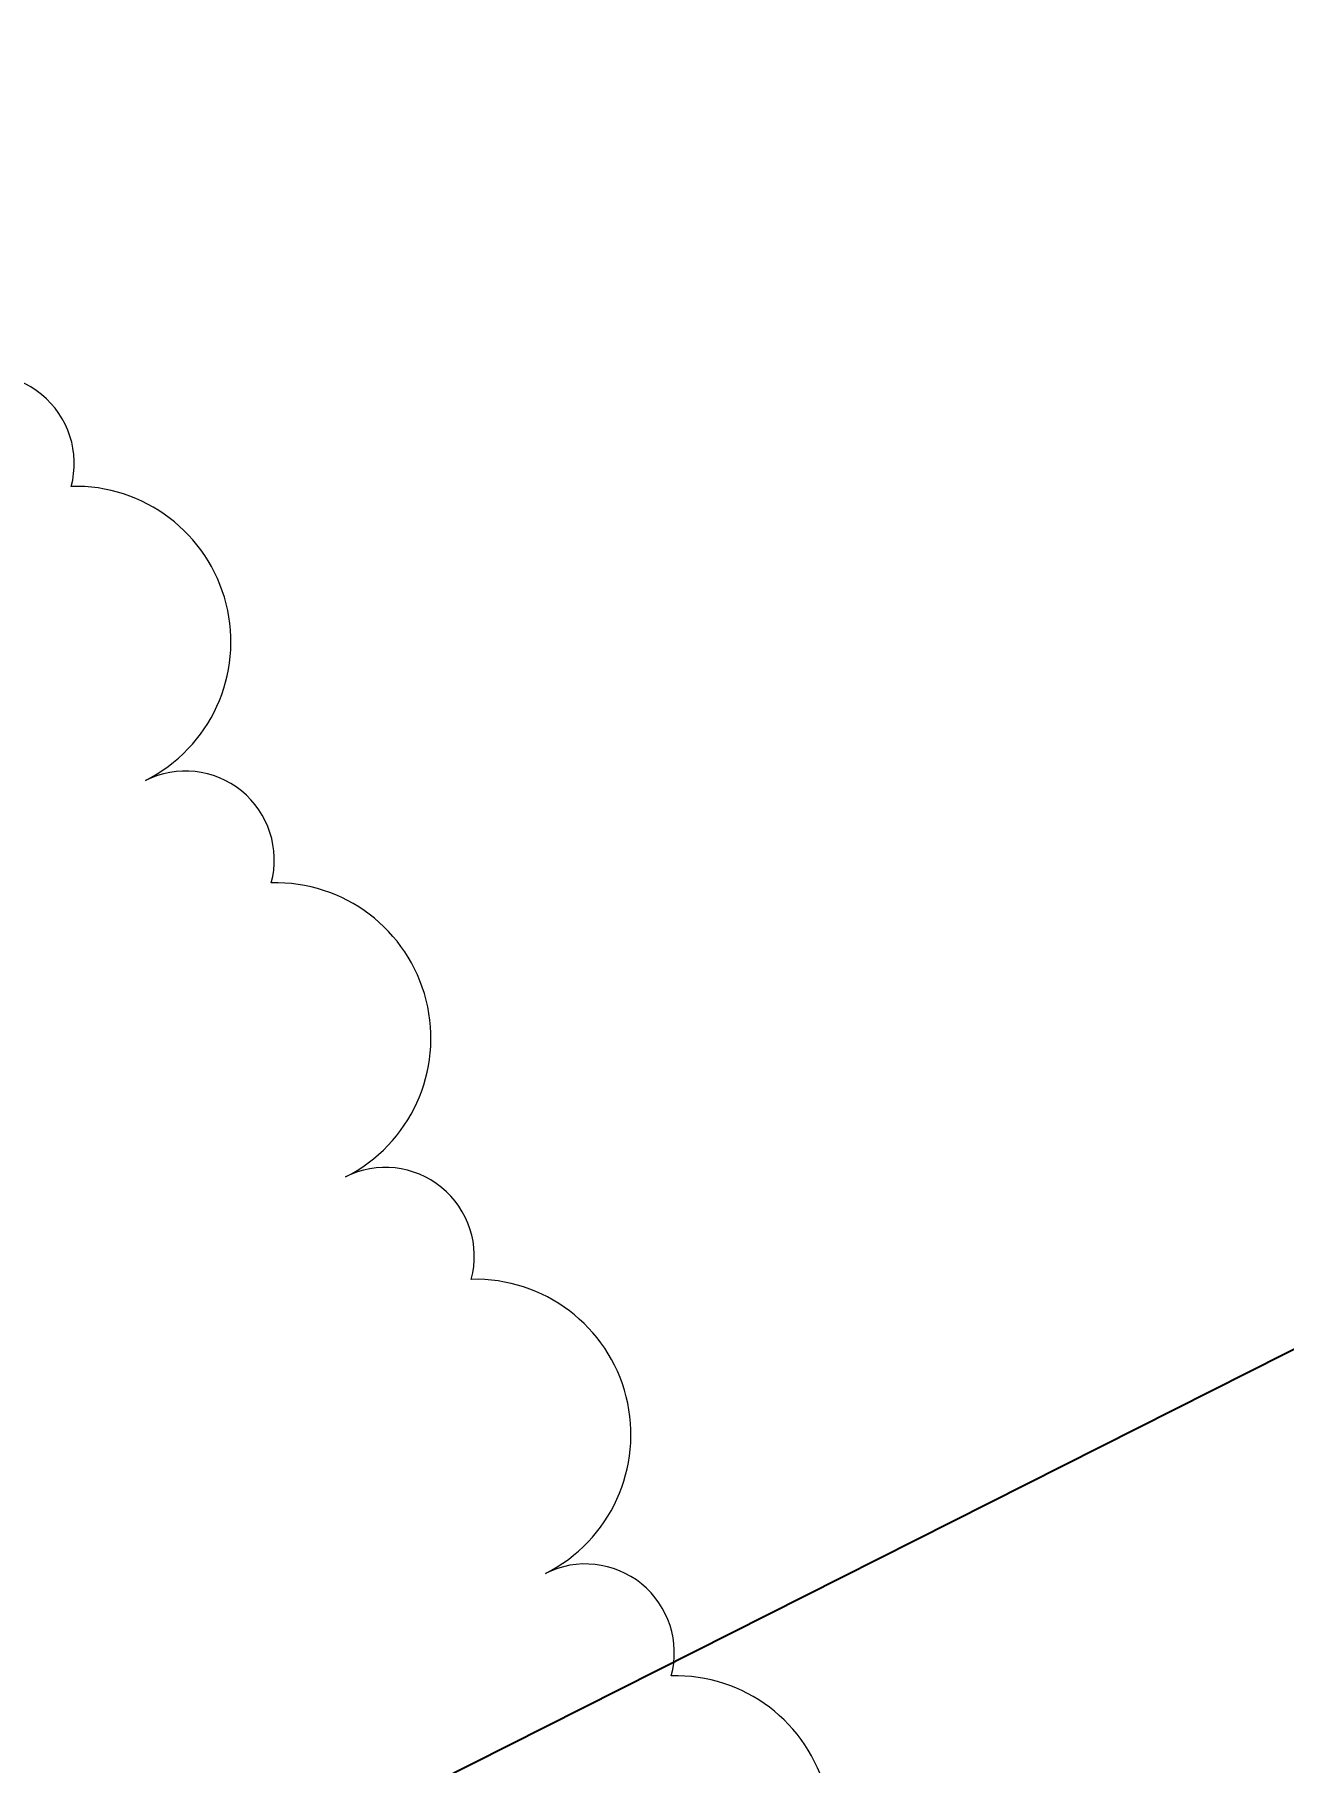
# Model space of a CAD drawing. Header units: metres. Extents: x 2682525 to 2683550, y 1250555 to 1251328.
# Drawn here: x 2683056.383 to 2683057.719, y 1250860.935 to 1250862.783 of the extents above; entities that cross this region are included whole.
import ezdxf

# ---------------------------------------------------------------- set-up
doc = ezdxf.new("R2010")
doc.units = ezdxf.units.M
doc.header["$PDMODE"] = 2
doc.header["$PDSIZE"] = -2
doc.linetypes.add('Verdeckt 0_75', pattern=[1.5, 0.75, -0.75])
for name, color, linetype, lineweight, true_color in [('2458 A U1_dwg-1', 9, 'Continuous', 18, 0x808080), ('_22_000 Linien-Oeffnungsflügel 0_10', 9, 'Continuous', 18, 0x808080), ('_22_200 Materialien-Beton', 9, 'Continuous', 18, 0x808080), ('_22_200 Materialien-Daemmung H', 9, 'Continuous', 18, 0x808080), ('_22_200 Materialien-Holzwerkstoffe', 9, 'Continuous', 18, 0x808080), ('_22_300 Bauteile 3D-Treppe', 9, 'Continuous', 18, 0x808080), ('_22_300 Bauteile 3D-Tuer', 9, 'Continuous', 18, 0x808080), ('_22_300 Bauteile 3D-Wand Aussen', 9, 'Continuous', 18, 0x808080), ('_22_300 Bauteile 3D-Wand Innen', 9, 'Continuous', 18, 0x808080), ('A-DETL-____-MBND-1', 7, 'Continuous', 18, 0xbf6000), ('A-DETL-____-MBND-3', 7, 'Verdeckt 0_75', 25, 0xbf6000), ('Bemassung', 9, 'Continuous', 18, 0x808080), ('G-____-REVC-OTLN-1', 1, 'Continuous', 18, 0xff0000)]:
    doc.layers.add(name, color=color, linetype=linetype, lineweight=lineweight, true_color=true_color)
for name, color, linetype, lineweight in [('A-____-____-DIMS', 7, 'Continuous', 9), ('A-DETL-____-MBND-2', 7, 'Verdeckt 0_75', 25), ('Bemassung-1', 7, 'Continuous', 18), ('G-____-____-TEXT', 7, 'Continuous', 9)]:
    doc.layers.add(name, color=color, linetype=linetype, lineweight=lineweight)
doc.styles.add('Arial_3', font='arial.ttf', dxfattribs={"height": 125})
doc.styles.add('Arial_31', font='arial.ttf', dxfattribs={"width": 0.9, "height": 200})
doc.styles.add('ISOCP_2', font='isocp___.ttf', dxfattribs={"height": 125.8608217592593})
doc.dimstyles.new('2_0_mm_-_Arial', dxfattribs={"dimscale": 304.8, "dimtxt": 204.051879991394, "dimasz": 0.2460629921259842, "dimexe": 0.3280839895013123, "dimexo": 0.3280840109072179, "dimgap": 0.08202099737532807, "dimtad": 1, "dimdec": 1, "dimlfac": 0.001, "dimrnd": 0.09999999999999999, "dimzin": 0, "dimdsep": 46, "dimtxsty": 'Arial_31', "dimblk1": 'OBLIQUE', "dimblk2": 'OBLIQUE', "dimsah": 1, "dimcen": 0.09, "dimdle": 0.3280839895013123, "dimazin": 0, "dimtfac": 1, "dimtdec": 4, "dimtix": 1, "dimtmove": 0, "dimatfit": 3, "dimfxl": 1, "dimtvp": 1, "dimtfill": 1, "dimtolj": 1, "dimtzin": 0, "dimarcsym": 2})
doc.dimstyles.new('2_0_mm_-_Arial_1', dxfattribs={"dimscale": 304.8, "dimtxt": 204.051879991394, "dimasz": 0.2460629921259842, "dimexe": 0.3280839895013123, "dimexo": 0.3280840109072179, "dimgap": 0.08202099737532807, "dimtad": 1, "dimdec": 1, "dimlfac": 0.001, "dimrnd": 0.09999999999999999, "dimzin": 0, "dimdsep": 46, "dimtxsty": 'Arial_31', "dimblk1": 'OBLIQUE', "dimblk2": 'OBLIQUE', "dimsah": 1, "dimcen": 0.09, "dimdle": 0.3280839895013123, "dimazin": 0, "dimtfac": 1, "dimtdec": 4, "dimtix": 1, "dimtmove": 2, "dimatfit": 3, "dimfxl": 1, "dimtvp": 1, "dimtfill": 1, "dimtolj": 1, "dimtzin": 0, "dimarcsym": 2})
pattern_1 = [(18.233, (0, 0), (18.77292067800844, -56.98752011815572), []), (288.233, (0, 0), (63.31313485127099, 20.85671487326738), [])]
pattern_2 = [(0, (0, 0), (0, -50), [])]
pattern_3 = [(18.233, (0, 0), (93.86460339004219, -284.9376005907786), []), (18.233, (15.645, -47.492), (93.86460339004219, -284.9376005907786), []), (18.233, (-15.645, 47.492), (93.86460339004219, -284.9376005907786), [])]

# ---------------------------------------------------------------- blocks, each defined once
blk = doc.blocks.new('2458 A U1_dwg_VW_SLASH-9045485-U01 Bodenplatte')
at = {"layer": 'Bemassung'}
for p, q in [((500.0534143197685, 500.0534143197683), (-500.0534143197683, -500.0534143197685)), ((890.9383564621788, 0), (-999.9999999999999, 0))]:
    blk.add_line(p, q, dxfattribs=at)
blk = doc.blocks.new('2458 A U1_dwg_VW_SLASH-9045526-U01 Bodenplatte')
at = {"layer": 'Bemassung'}
for p, q in [((-111188.1284659463, -21072.2148066638), (-111300.3816674597, -21184.46800817717)), ((-111144.2550667031, -21128.34140742048), (-111356.4962776405, -21128.34140742048))]:
    blk.add_line(p, q, dxfattribs=at)
blk = doc.blocks.new('2458 A U1_dwg_VW_SLASH-9045528-U01 Bodenplatte')
at = {"layer": 'Bemassung'}
for p, q in [((-111110.3816674653, -21184.46800817711), (-110998.128465952, -21072.21480666375)), ((-111154.2550667086, -21128.34140742043), (-110942.0138557711, -21128.34140742043))]:
    blk.add_line(p, q, dxfattribs=at)
blk = doc.blocks.new('2458 A U1_dwg_VW_SLASH-9045529-U01 Bodenplatte')
at = {"layer": 'Bemassung'}
for p, q in [((-111188.1284659463, -21072.21480666375), (-111300.3816674597, -21184.46800817711)), ((-111144.2550667031, -21128.34140742043), (-111356.4962776405, -21128.34140742043))]:
    blk.add_line(p, q, dxfattribs=at)
blk = doc.blocks.new('2458 A U1_dwg_VW_SLASH-9045530-U01 Bodenplatte')
at = {"layer": 'Bemassung'}
for p, q in [((-110860.3816672235, -21184.46800817713), (-110748.1284657101, -21072.21480666378)), ((-110904.2550664668, -21128.34140742046), (-110692.0138555293, -21128.34140742046))]:
    blk.add_line(p, q, dxfattribs=at)
blk = doc.blocks.new('2458 A U1_dwg_VW_SLASH-9045531-U01 Bodenplatte')
at = {"layer": 'Bemassung'}
for p, q in [((-110998.128465952, -21072.21480666378), (-111110.3816674653, -21184.46800817713)), ((-110954.2550667087, -21128.34140742046), (-111166.4962776461, -21128.34140742046))]:
    blk.add_line(p, q, dxfattribs=at)
blk = doc.blocks.new('2458 A U1_dwg_VW_SLASH-9045533-U01 Bodenplatte')
at = {"layer": 'Bemassung'}
for p, q in [((-110860.3816672235, -21184.46800817712), (-110748.1284657101, -21072.21480666376)), ((-110904.2550664668, -21128.34140742044), (-110692.0138555293, -21128.34140742044))]:
    blk.add_line(p, q, dxfattribs=at)
blk = doc.blocks.new('2458 A U1_dwg_VW_SLASH-9045868-U01 Bodenplatte')
at = {"layer": 'Bemassung'}
for p, q in [((-111188.1284659463, -21072.2148066638), (-111300.3816674597, -21184.46800817717)), ((-111144.2550667031, -21128.34140742048), (-111356.4962776405, -21128.34140742048))]:
    blk.add_line(p, q, dxfattribs=at)
blk = doc.blocks.new('2458 A U1_dwg_VW_SLASH-9045870-U01 Bodenplatte')
at = {"layer": 'Bemassung'}
for p, q in [((-111110.3816674653, -21184.46800817711), (-110998.128465952, -21072.21480666375)), ((-111154.2550667086, -21128.34140742043), (-110942.0138557711, -21128.34140742043))]:
    blk.add_line(p, q, dxfattribs=at)
blk = doc.blocks.new('2458 A U1_dwg_VW_SLASH-9045871-U01 Bodenplatte')
at = {"layer": 'Bemassung'}
for p, q in [((-111188.1284659463, -21072.21480666375), (-111300.3816674597, -21184.46800817711)), ((-111144.2550667031, -21128.34140742043), (-111356.4962776405, -21128.34140742043))]:
    blk.add_line(p, q, dxfattribs=at)
blk = doc.blocks.new('2458 A U1_dwg_VW_SLASH-9045872-U01 Bodenplatte')
at = {"layer": 'Bemassung'}
for p, q in [((-110860.3816672235, -21184.46800817713), (-110748.1284657101, -21072.21480666378)), ((-110904.2550664668, -21128.34140742046), (-110692.0138555293, -21128.34140742046))]:
    blk.add_line(p, q, dxfattribs=at)
blk = doc.blocks.new('2458 A U1_dwg_VW_SLASH-9045873-U01 Bodenplatte')
at = {"layer": 'Bemassung'}
for p, q in [((-110998.128465952, -21072.21480666378), (-111110.3816674653, -21184.46800817713)), ((-110954.2550667087, -21128.34140742046), (-111166.4962776461, -21128.34140742046))]:
    blk.add_line(p, q, dxfattribs=at)
blk = doc.blocks.new('2458 A U1_dwg_VW_SLASH-9045875-U01 Bodenplatte')
at = {"layer": 'Bemassung'}
for p, q in [((-110860.3816672235, -21184.46800817712), (-110748.1284657101, -21072.21480666376)), ((-110904.2550664668, -21128.34140742044), (-110692.0138555293, -21128.34140742044))]:
    blk.add_line(p, q, dxfattribs=at)
blk = doc.blocks.new('2458 A U1_dwg-9041719-U01 Bodenplatte')
at = {"layer": '_22_200 Materialien-Beton'}
h = blk.add_hatch(dxfattribs=at)
h.set_pattern_fill('FP_1', color=256, style=0, pattern_type=2)
h.set_pattern_definition(pattern_1)
h.paths.add_polyline_path([(-117274.2550667951, -20648.61881225029), (-111054.2550667031, -20648.61881212191), (-110804.2550666996, -20348.61881215004), (-117524.2550667249, -20348.6188124232)])
h = blk.add_hatch(dxfattribs=at)
h.set_pattern_fill('FP_1', color=256, style=0, pattern_type=2)
h.set_pattern_definition(pattern_1)
h.paths.add_polyline_path([(-117274.2550667951, -20648.61881225029), (-111054.2550667266, -20648.61881215003), (-110804.2550666878, -20348.61881214601), (-117524.2550668656, -20348.61881225431)])
h = blk.add_hatch(dxfattribs=at)
h.set_pattern_fill('FP_1', color=256, style=0, pattern_type=2)
h.set_pattern_definition(pattern_1)
h.paths.add_polyline_path([(-111054.2550666997, -22178.38549526646), (-110804.2550666996, -22178.38549526206), (-110804.2550667111, -21525.03537250715), (-111054.2550667031, -21775.03537249917), (-111054.2550667011, -22098.86505075734)])
h.paths.add_polyline_path([(-111054.2550667099, -21598.25867720925), (-110804.2550667142, -21348.25867721362), (-110804.2550667358, -20348.61881215004), (-111054.2550667265, -20648.61881225029), (-111054.2550667031, -21446.20280793286)])
h = blk.add_hatch(dxfattribs=at)
h.set_pattern_fill('FP_1', color=256, style=0, pattern_type=2)
h.set_pattern_definition(pattern_1)
h.paths.add_polyline_path([(-111054.2550666997, -22178.38549526646), (-110804.2550666996, -22178.38549526206), (-110804.2550667111, -21525.03537250715), (-111054.2550667031, -21775.03537249917), (-111054.2550667011, -22098.86505075734)])
h.paths.add_polyline_path([(-111054.2550667099, -21598.25867720925), (-110804.2550667142, -21348.25867721362), (-110804.2550667318, -20348.61881214532), (-111054.2550667265, -20648.61881225029), (-111054.2550667031, -21446.20280793286)])
at = {"layer": '_22_200 Materialien-Daemmung H'}
h = blk.add_hatch(dxfattribs=at)
h.set_pattern_fill('FP_2', color=256, style=0, pattern_type=2)
h.set_pattern_definition(pattern_2)
h.paths.add_polyline_path([(-111244.2550667032, -21978.61881301871), (-111054.2550667031, -21978.61881301535), (-111054.2550667067, -21775.03537250276), (-111120.6102538716, -21840.57767259935), (-111145.1940319589, -21858.74231766405), (-111173.5890406283, -21870.50391535862), (-111206.1862910414, -21874.79531373978), (-111244.2550667027, -21874.79531373978)])
h.paths.add_polyline_path([(-111205.8831920054, -21751.79518737902), (-111205.5001929204, -21749.89751799737), (-111205.5001929204, -21749.50683505961), (-111054.2550667265, -21598.25867722593), (-111054.2550667265, -20648.61881215006), (-111244.2550667266, -20648.61881225029), (-111244.2550667072, -21749.79960112603), (-111206.2069927285, -21749.79960112603), (-111206.0318614973, -21750.87893619987)])
h = blk.add_hatch(dxfattribs=at)
h.set_pattern_fill('FP_2', color=256, style=0, pattern_type=2)
h.set_pattern_definition(pattern_2)
h.paths.add_polyline_path([(-111244.2550667032, -21978.61881301871), (-111054.2550667031, -21978.61881301535), (-111054.2550667067, -21775.03537250276), (-111120.6102538716, -21840.57767259935), (-111145.1940319589, -21858.74231766405), (-111173.5890406283, -21870.50391535862), (-111206.1862910414, -21874.79531373978), (-111244.2550667027, -21874.79531373978)])
h.paths.add_polyline_path([(-111205.8831920054, -21751.79518737902), (-111205.5001929204, -21749.89751799737), (-111205.5001929204, -21749.50683505961), (-111054.2550667098, -21598.25867720923), (-111054.2550667265, -20648.61881215006), (-111244.2550667266, -20648.61881225029), (-111244.2550667072, -21749.79960112603), (-111206.2069927285, -21749.79960112603), (-111206.0318614973, -21750.87893619987)])
at = {"layer": '_22_200 Materialien-Holzwerkstoffe'}
h = blk.add_hatch(dxfattribs=at)
h.set_pattern_fill('FP_3', color=256, style=0, pattern_type=2)
h.set_pattern_definition(pattern_3)
h.paths.add_polyline_path([(-112444.2550666987, -22028.61881303986), (-112044.2550667014, -22028.61881303279), (-112044.2550667022, -21978.61881303279), (-112494.2550667207, -21978.61881304074)])
h = blk.add_hatch(dxfattribs=at)
h.set_pattern_fill('FP_3', color=256, style=0, pattern_type=2)
h.set_pattern_definition(pattern_3)
h.paths.add_polyline_path([(-112444.2550667198, -22028.61881303986), (-112044.2550667014, -22028.61881303279), (-112044.2550667022, -21978.61881303279), (-112494.2550667207, -21978.61881304074)])
at = {"layer": '_22_000 Linien-Oeffnungsflügel 0_10'}
for p, q in [((-111294.2550667155, -21228.61881301955), (-111294.2550667155, -21749.79745743291)), ((-111294.2550667155, -21749.79745743291), (-111294.2550667155, -21228.61881301955))]:
    blk.add_line(p, q, dxfattribs=at)
at = {"layer": '_22_000 Linien-Oeffnungsflügel 0_10', "flags": 128}
blk.add_lwpolyline([(-111294.2550667155, -21874.79745743291), (-111294.2550667155, -21978.61881301955)], close=True, dxfattribs=at)
at = {"layer": '_22_000 Linien-Oeffnungsflügel 0_10'}
for radius, start, end in [(750.0000000000059, 90.00000000101082, 162.2064945304772), (750.0000000000059, 90.00000000101082, 162.2064945304772), (749.9999999999969, 172.0416126656877, 180.0000000010107), (749.9999999999969, 172.0416126656877, 180.0000000010107)]:
    blk.add_arc((-111294.2550667021, -21978.61881301953), radius, start, end, dxfattribs=at)
at = {"layer": '_22_200 Materialien-Beton', "flags": 128}
blk.add_lwpolyline([(-117274.2550666054, -13749.10388706023), (-112374.1562655252, -13749.10388706023), (-117274.255066724, -13749.10388706023), (-117274.255066724, -20348.61881225026), (-111244.2550666882, -20348.61881225026), (-117274.2550666159, -20348.61881225026)], close=True, dxfattribs=at)
for points in [[(-110804.2550666997, -21348.25867719902), (-110804.2550666997, -20348.61881214598), (-110804.2550666997, -16073.2737631499), (-110353.1678238682, -16073.2737631499)], [(-110353.1678238682, -16073.2737631499), (-110804.2550667635, -16073.2737631499), (-110804.2550667635, -20348.61881214598), (-110804.2550667635, -21348.25867726286)], [(-111054.2550667023, -21598.25867720168), (-111054.2550667023, -20648.61881215005), (-111244.2550667265, -20648.61881215005), (-117274.2550668607, -20648.61881215005), (-117274.2550668607, -21748.83377174422)], [(-117274.2550667951, -21748.83377174422), (-117274.2550667951, -20648.61881225028), (-111244.2550667265, -20648.61881225028), (-111054.2550667265, -20648.61881225028), (-111054.2550667265, -21598.25867722595)]]:
    blk.add_lwpolyline(points, dxfattribs=at)
at = {"layer": '_22_200 Materialien-Daemmung H'}
for p, q in [((-111244.2550667032, -21978.61881301871), (-111244.2550667032, -21874.79531373978)), ((-111244.2550667032, -21874.79531373978), (-111244.2550667032, -21978.61881301871))]:
    blk.add_line(p, q, dxfattribs=at)
at = {"layer": '_22_200 Materialien-Daemmung H', "flags": 128}
for points in [[(-111244.2550667032, -21749.90471583916), (-111244.2550667032, -20648.61881215309)], [(-111054.2550667032, -21598.25867720255), (-111054.2550667032, -20648.61881215005)]]:
    blk.add_lwpolyline(points, close=True, dxfattribs=at)
at = {"layer": '_22_200 Materialien-Holzwerkstoffe', "flags": 128}
for points in [[(-112494.2550667206, -21978.61881304072), (-112044.2550667021, -21978.61881304072), (-112494.2550667206, -21978.61881304072), (-112494.2550667206, -23278.61881304236), (-112044.2550667013, -23278.61881304236), (-112494.2550666977, -23278.61881304236)], [(-111294.2550667021, -21978.61881301954), (-111244.255066703, -21978.61881301954)], [(-112444.2550667197, -22028.61881303983), (-112044.2550667012, -22028.61881303983), (-112444.2550667197, -22028.61881303983), (-112444.2550667197, -23228.61881304148), (-112044.2550667022, -23228.61881304148), (-112444.2550666986, -23228.61881304148)], [(-111294.2550667013, -22028.61881301953), (-111244.2550667021, -22028.61881301953)]]:
    blk.add_lwpolyline(points, close=True, dxfattribs=at)
at = {"layer": '_22_300 Bauteile 3D-Treppe'}
for p, q in [((-110804.2550664668, -20710.54649033761), (-110804.2550664668, -20989.63739942852)), ((-110804.2550664668, -20710.54649033761), (-110804.2550664668, -20989.63739942852)), ((-110804.2550664668, -20989.63739942852), (-110804.2550664668, -21268.72830851944)), ((-110804.2550664668, -20989.63739942852), (-110804.2550664668, -21268.72830851944)), ((-110804.255066467, -20989.63739942855), (-110080.6195183516, -20989.63739942855)), ((-110080.6195183516, -20989.63739942855), (-110804.255066467, -20989.63739942855))]:
    blk.add_line(p, q, dxfattribs=at)
at = {"layer": '_22_300 Bauteile 3D-Tuer', "flags": 128}
for points in [[(-111294.2550667021, -21978.61881301953), (-111294.2550667021, -22028.61881301952), (-112044.2550667013, -22028.61881301952), (-112044.2550667013, -21978.61881303276)], [(-111294.2550667021, -21978.61881301953), (-111294.2550667021, -22028.61881301952), (-112044.2550667013, -22028.61881301952), (-112044.2550667013, -21978.61881303276)], [(-112044.2550667021, -21978.61881303276), (-111294.2550667021, -21978.61881303276)], [(-112044.2550667013, -22028.61881303276), (-111294.2550667013, -22028.61881303276)]]:
    blk.add_lwpolyline(points, close=True, dxfattribs=at)
at = {"layer": '_22_300 Bauteile 3D-Wand Aussen', "flags": 128}
for points in [[(-112844.2550667617, -20348.61881217888), (-111244.2550666882, -20348.61881217888), (-111244.2550666882, -15633.2737631499), (-110353.1678238682, -15633.2737631499)], [(-110353.1678238682, -15633.27376314989), (-111244.2550667712, -15633.27376314989), (-111244.2550667712, -20348.61881215309), (-112844.2550667617, -20348.61881215309)], [(-110804.2550666997, -21348.25867719902), (-110804.2550666997, -20348.61881214601), (-110804.2550666997, -16073.2737631499), (-110353.1678238682, -16073.2737631499)], [(-110353.1678238682, -16073.2737631499), (-110804.2550667635, -16073.2737631499), (-110804.2550667635, -20348.61881214601), (-110804.2550667635, -21348.25867726285)], [(-117274.2550667951, -21748.83377174422), (-117274.2550667951, -20648.6188122503), (-111244.2550667266, -20648.6188122503), (-111244.2550667266, -21749.90471583801)], [(-111244.2550667266, -21749.90471583801), (-111244.2550667266, -20648.61881215309), (-117274.2550668607, -20648.61881215309)]]:
    blk.add_lwpolyline(points, dxfattribs=at)
blk.add_lwpolyline([(-111244.2550667266, -21874.79531373978), (-111244.2550667266, -21978.61881301867)], close=True, dxfattribs=at)
at = {"layer": '_22_300 Bauteile 3D-Wand Innen', "flags": 128}
for points in [[(-112494.2550667206, -21978.6188130407), (-112494.2550667206, -22623.61881294632), (-114189.2550667038, -22623.61881294632), (-112494.2550667092, -22623.61881294632), (-112494.2550667092, -21978.6188130407), (-112044.2550667021, -21978.6188130407)], [(-112044.2550667013, -22028.61881303276), (-112044.2550667013, -21978.61881303276), (-112044.2550667013, -22028.61881303276), (-112044.2550667013, -21978.61881303276)], [(-111294.2550667021, -21978.61881301954), (-111244.255066703, -21978.61881301954)], [(-111294.2550667013, -22028.61881301952), (-111294.2550667013, -21978.61881301953), (-111294.2550667013, -22028.61881301952), (-111294.2550667013, -21978.61881301953)], [(-112444.2550667197, -22028.61881303983), (-112044.2550667012, -22028.61881303983), (-112444.2550667197, -22028.61881303983), (-112444.2550667197, -23228.61881304148), (-112044.2550667022, -23228.61881304148), (-112444.2550666986, -23228.61881304148)], [(-111294.2550667013, -22028.61881301953), (-111244.2550667021, -22028.61881301953)]]:
    blk.add_lwpolyline(points, close=True, dxfattribs=at)
at = {"layer": 'Bemassung'}
for p, q in [((-111244.2550667031, -21028.34140742047), (-111244.2550667031, -21749.90471583916)), ((-111244.2550667031, -21749.90471583916), (-111244.2550667031, -21028.34140742047)), ((-111054.2550667088, -21028.3414074205), (-111054.2550667088, -21598.25867720816)), ((-111054.2550667088, -21598.25867720816), (-111054.2550667088, -21028.3414074205)), ((-110804.255066467, -21028.34140742048), (-110804.255066467, -21348.25867696632)), ((-110804.255066467, -21348.25867696632), (-110804.255066467, -21028.34140742048))]:
    blk.add_line(p, q, dxfattribs=at)
at = {"layer": 'Bemassung', "flags": 128}
for points in [[(-112613.986459201, -21749.79745743291), (-112613.986459201, -20760.86002312895)], [(-111244.2550667031, -21749.90471583916), (-111244.2550667031, -21028.34140742052)], [(-111054.2550667088, -21598.25867720816), (-111054.2550667088, -21028.34140742047)], [(-110804.255066467, -21348.25867696632), (-110804.255066467, -21028.3414074205)], [(-111468.737488578, -21128.34140742043), (-111356.4962776405, -21128.34140742043), (-114077.0138557833, -21128.34140742043), (-113964.7726448458, -21128.34140742043), (-114077.0138557833, -21128.34140742043), (-111356.4962776405, -21128.34140742043)], [(-111278.7374885836, -21128.34140742046), (-111166.4962776461, -21128.34140742046)], [(-111054.2550667086, -21128.34140742046), (-110804.2550664668, -21128.34140742046), (-111054.2550667086, -21128.34140742046), (-111244.255066703, -21128.34140742046)], [(-110829.7726448336, -21128.34140742043), (-110942.0138557711, -21128.34140742043)], [(-111244.2550667031, -21874.79531373978), (-111244.2550667031, -21975.6188130187)], [(-111244.2550667031, -21874.79531373978), (-111244.2550667031, -21975.6188130187)], [(-111843.0100844594, -22028.61881303514), (-112191.2550667147, -22028.61881303514)], [(-111943.0100844594, -22140.86002397264), (-111943.0100844594, -23116.37760209927)]]:
    blk.add_lwpolyline(points, close=True, dxfattribs=at)
for name in ['2458 A U1_dwg_VW_SLASH-9045526-U01 Bodenplatte', '2458 A U1_dwg_VW_SLASH-9045529-U01 Bodenplatte', '2458 A U1_dwg_VW_SLASH-9045868-U01 Bodenplatte', '2458 A U1_dwg_VW_SLASH-9045871-U01 Bodenplatte', '2458 A U1_dwg_VW_SLASH-9045531-U01 Bodenplatte', '2458 A U1_dwg_VW_SLASH-9045873-U01 Bodenplatte', '2458 A U1_dwg_VW_SLASH-9045528-U01 Bodenplatte', '2458 A U1_dwg_VW_SLASH-9045870-U01 Bodenplatte', '2458 A U1_dwg_VW_SLASH-9045530-U01 Bodenplatte', '2458 A U1_dwg_VW_SLASH-9045533-U01 Bodenplatte', '2458 A U1_dwg_VW_SLASH-9045872-U01 Bodenplatte', '2458 A U1_dwg_VW_SLASH-9045875-U01 Bodenplatte']:
    blk.add_blockref(name, (0, 0))
at = {"xscale": 0.1122412109375, "yscale": 0.1122412109375, "zscale": 0.1122412109375, "rotation": 90}
blk.add_blockref('2458 A U1_dwg_VW_SLASH-9045485-U01 Bodenplatte', (-111943.0100844594, -22028.61881303514), dxfattribs=at)
blk.add_blockref('2458 A U1_dwg_VW_SLASH-9045485-U01 Bodenplatte', (-111943.0100844594, -22028.61881303514), dxfattribs=at)
at = {"layer": 'Bemassung-1', "char_height": 125.8608217592593, "attachment_point": 2, "line_spacing_factor": 1.478621465017729, "style": 'ISOCP_2'}
for s, insert, width in [('19', (-111149.2550667059, -21021.30813145271), 203.0120259019426), ('19', (-111149.2550667059, -21021.30813145271), 203.0120259019426), ('25', (-110929.2550665877, -21021.30813145274), 236.8473635522664), ('25', (-110929.2550665877, -21021.30813145274), 236.8473635522664)]:
    blk.add_mtext(s, dxfattribs=dict(at, insert=insert, width=width))
blk = doc.blocks.new('PE-HD_Bogen - Standard-V97-U01 Bodenplatte')
at = {"layer": 'A-DETL-____-MBND-3'}
for points in [[(-111117.1295152153, -21837.90678937135), (-111088.7209870326, -21809.4882748871), (-111092.0199837788, -21805.51239096448), (-111105.3917583175, -21791.41871570024), (-111137.5722648769, -21758.8857299889), (-111170.7385426202, -21726.57897045554), (-111177.0874817678, -21721.09412390706), (-111205.2113560709, -21749.72351495763), (-111202.6642048211, -21751.79518737902), (-111187.1471388096, -21766.47992236432), (-111160.0651468581, -21793.18916654023), (-111122.4243745418, -21831.72629244153), (-111117.7391731022, -21837.06096762114)], [(-111245.7534083032, -21874.79531373977), (-111206.1862910414, -21874.79531373977), (-111205.8631957112, -21872.53177436804), (-111205.3056462908, -21856.1240846699), (-111204.9688536709, -21803.95494465294), (-111205.5807523736, -21757.91390335145), (-111206.2069927285, -21749.79960112602), (-111246.3778772532, -21749.80013108897), (-111245.9088569028, -21754.95077996106), (-111245.4265951018, -21772.53392934509), (-111245.1491556059, -21820.13113498248), (-111245.7534083032, -21866.42404516943), (-111246.0548242197, -21874.79531373977)], [(-111206.1862910414, -21874.79531373977), (-111173.5890406283, -21870.50391535861), (-111142.1372876809, -21857.0960611446), (-111117.1295152153, -21837.90678937135), (-111118.3116461001, -21836.26673511236), (-111129.1874248937, -21824.59488502347), (-111160.0651468581, -21793.18916654023), (-111198.9556263841, -21755.16968631417), (-111205.6826763866, -21749.79960112602), (-111205.8266314083, -21749.79960112601), (-111205.5807523736, -21757.91390335145), (-111204.9921964113, -21795.62181461601), (-111205.3056462908, -21856.1240846699), (-111205.8800161, -21872.64961454919)]]:
    blk.add_hatch(color=256, dxfattribs=at).paths.add_polyline_path(points)
at = {"layer": 'A-DETL-____-MBND-2'}
for p, q in [((-111177.0963167394, -21721.09992723878), (-111205.509027892, -21749.51263839132)), ((-111206.196641885, -21749.79745743289), (-111246.3782833407, -21749.79745743289)), ((-111205.8244749096, -21749.72351495762), (-111206.196641885, -21749.79745743289)), ((-111205.509027892, -21749.51263839132), (-111205.8244749096, -21749.72351495762)), ((-111179.9054992851, -21812.29745743288), (-111132.9021429151, -21765.29410106292)), ((-111117.1206802436, -21837.90098603964), (-111088.7079690911, -21809.4882748871)), ((-111179.9054992851, -21812.29745743288), (-111246.3782833405, -21812.29745743288)), ((-111246.3782833407, -21874.7974574329), (-111206.1966418849, -21874.7974574329))]:
    blk.add_line(p, q, dxfattribs=at)
at = {"layer": 'A-DETL-____-MBND-2', "flags": 128}
for points in [[(-111157.9890458645, -21865.20845652176), (-111130.0739444093, -21849.19631460422), (-111117.1206802436, -21837.90098603964)], [(-111206.1966418849, -21874.7974574329), (-111174.2788834087, -21870.68694338238), (-111157.9890458645, -21865.20845652176)]]:
    blk.add_lwpolyline(points, dxfattribs=at)
at = {"layer": 'A-DETL-____-MBND-2'}
for centre, major_axis, ratio, start_param, end_param in [((-111132.9021429151, -21765.29410106292), (-44.19417382413926, 44.19417382415402), 0.01999600119950709, 6.27490288169264, 9.416495535272137), ((-111132.9021429151, -21765.29410106292), (-44.19417382416832, 44.19417382416495), 0.01999600119953749, 3.133310228082298, 6.274902881682388), ((-111246.3782833405, -21812.29745743288), (0, 62.50000000000042), 0.01999600119942736, 0.008282425496699553, 3.149875079086486), ((-111246.3782833405, -21812.29745743288), (0, 62.50000000000042), 0.01999600119942736, 3.149875079086486, 6.291467732676286)]:
    blk.add_ellipse(centre, major_axis=major_axis, ratio=ratio, start_param=start_param, end_param=end_param, dxfattribs=at)
blk = doc.blocks.new('_Oblique')
at = {"color": 0, "linetype": 'ByBlock', "lineweight": -2}
blk.add_line((-0.5, -0.5), (0.5, 0.5), dxfattribs=at)
blk = doc.blocks.new('*D1807')
at = {"layer": 'A-____-____-DIMS', "color": 0, "lineweight": -2, "transparency": 16777216}
for p, q in [((2683068.897622096, 1250867.009540824), (2683135.861756529, 1250900.785341326)), ((2683053.688199543, 1250859.338114525), (2683068.897622096, 1250867.009540824)), ((2683053.688199543, 1250859.338114525), (2682986.72406511, 1250825.562314023)), ((2683113.74310552, 1250778.098576879), (2683113.932022766, 1250777.724028246)), ((2683098.698719751, 1250770.099947516), (2683098.722600213, 1250770.052601948))]:
    blk.add_line(p, q, dxfattribs=at)
at = {"layer": 'A-____-____-DIMS', "color": 0, "lineweight": -2, "transparency": 16777216, "xscale": 74.99999999999999, "yscale": 74.99999999999999, "zscale": 74.99999999999999}
for p, rotation in [((2683068.897622096, 1250867.009540824), 206.7657572042305), ((2683053.688199543, 1250859.338114525), 26.76575720423048)]:
    blk.add_blockref('_Oblique', p, dxfattribs=dict(at, rotation=rotation))
at = {"layer": 'A-____-____-DIMS', "color": 0, "transparency": 16777216, "insert": (2683004.047613651, 1250976.668747653), "char_height": 200, "width": 911.641014607705, "attachment_point": 5, "rotation": 26.76575720423047, "style": 'Arial_31', "bg_fill": 3, "box_fill_scale": 1.1, "bg_fill_color": 256, "bg_fill_true_color": 13158600, "bg_fill_transparency": 0}
blk.add_mtext('\\A1;0.0', dxfattribs=at)
at = {"layer": 'Defpoints', "color": 0, "transparency": 16777216}
for p in [(2683068.708701911, 1250867.384095282), (2683068.897622096, 1250867.009540824), (2683053.664316143, 1250859.385465919)]:
    blk.add_point(p, dxfattribs=at)
blk = doc.blocks.new('*D1808')
at = {"layer": 'A-____-____-DIMS', "color": 0, "lineweight": -2, "transparency": 16777216}
for p, q in [((2683101.306229421, 1250883.356000871), (2683168.270363854, 1250917.131801374)), ((2683068.897622741, 1250867.009539544), (2683001.933488308, 1250833.233739042)), ((2683146.196746825, 1250794.355752247), (2683146.340630091, 1250794.070488293)), ((2683113.74310552, 1250778.098576879), (2683113.932023411, 1250777.724026967))]:
    blk.add_line(p, q, dxfattribs=at)
at = {"layer": 'A-____-____-DIMS', "color": 0, "transparency": 16777216, "insert": (2682617.72699169, 1250788.948338999), "char_height": 200, "width": 911.641014607705, "attachment_point": 1, "rotation": 26.76575720423047, "line_spacing_factor": 0.9417779076525878, "style": 'Arial_31', "bg_fill": 3, "box_fill_scale": 1.1, "bg_fill_color": 256, "bg_fill_true_color": 13158600, "bg_fill_transparency": 0}
blk.add_mtext('\\A1;0.0', dxfattribs=at)
at = {"layer": 'A-____-____-DIMS', "color": 0, "lineweight": -2, "transparency": 16777216}
blk.add_line((2683068.897622741, 1250867.009539544), (2683101.306229421, 1250883.356000871), dxfattribs=at)
at = {"layer": 'Defpoints', "color": 0, "transparency": 16777216}
for p in [(2683101.162343216, 1250883.641270651), (2683101.306229421, 1250883.356000871), (2683068.708701911, 1250867.384095282)]:
    blk.add_point(p, dxfattribs=at)
at = {"layer": 'A-____-____-DIMS', "color": 0, "lineweight": -2, "transparency": 16777216, "xscale": 74.99999999999999, "yscale": 74.99999999999999, "zscale": 74.99999999999999}
for p, rotation in [((2683101.306229421, 1250883.356000871), 206.7657572042305), ((2683068.897622741, 1250867.009539544), 26.76575720423048)]:
    blk.add_blockref('_Oblique', p, dxfattribs=dict(at, rotation=rotation))
blk = doc.blocks.new('*D1809')
at = {"layer": 'A-____-____-DIMS', "color": 0, "lineweight": -2, "transparency": 16777216}
for p, q in [((2683132.910514814, 1250899.296771893), (2683199.874649247, 1250933.072572396)), ((2683101.30623005, 1250883.355999624), (2683132.910514814, 1250899.296771893)), ((2683101.30623005, 1250883.355999624), (2683034.342095617, 1250849.580199121)), ((2683177.801724807, 1250810.295150137), (2683177.944915484, 1250810.011259315)), ((2683146.196746825, 1250794.355752247), (2683146.34063072, 1250794.070487046))]:
    blk.add_line(p, q, dxfattribs=at)
at = {"layer": 'A-____-____-DIMS', "color": 0, "lineweight": -2, "transparency": 16777216, "xscale": 74.99999999999999, "yscale": 74.99999999999999, "zscale": 74.99999999999999}
for p, rotation in [((2683132.910514814, 1250899.296771893), 206.7657572042305), ((2683101.30623005, 1250883.355999624), 26.76575720423048)]:
    blk.add_blockref('_Oblique', p, dxfattribs=dict(at, rotation=rotation))
at = {"layer": 'A-____-____-DIMS', "color": 0, "transparency": 16777216, "insert": (2683059.863075263, 1251004.821305737), "char_height": 200, "width": 911.641014607705, "attachment_point": 5, "rotation": 26.76575720423047, "style": 'Arial_31', "bg_fill": 3, "box_fill_scale": 1.1, "bg_fill_color": 256, "bg_fill_true_color": 13158600, "bg_fill_transparency": 0}
blk.add_mtext('\\A1;0.0', dxfattribs=at)
at = {"layer": 'Defpoints', "color": 0, "transparency": 16777216}
for p in [(2683132.767321199, 1250899.58066854), (2683132.910514814, 1250899.296771893), (2683101.162343216, 1250883.641270651)]:
    blk.add_point(p, dxfattribs=at)
blk = doc.blocks.new('Family - ___-9052579-U01 Bodenplatte')
at = {"layer": 'G-____-REVC-OTLN-1'}
for centre, radius, start, end in [((-112090.8766791546, -20577.97989206457), 95.00000000001161, 318.1896851042206, 90), ((-112090.8766791546, -20791.72989206457), 166.2500000000146, 269.9999999999996, 64.7912347032416), ((-112090.8766791546, -21052.97989206457), 95.00000000001161, 318.1896851042206, 90), ((-112090.8766791546, -21266.72989206457), 166.2500000000146, 269.9999999999996, 64.79123470324208), ((-112090.8766791546, -21527.97989206457), 95.00000000001161, 318.1896851042206, 90), ((-112090.8766791546, -21741.72989206457), 166.2500000000146, 269.9999999999996, 64.7912347032416), ((-112090.8766791546, -22002.97989206457), 95.00000000001161, 318.1896851042206, 90), ((-112090.8766791546, -22216.72989206457), 166.2500000000146, 269.9999999999996, 64.7912347032416)]:
    blk.add_arc(centre, radius, start, end, dxfattribs=at)

msp = doc.modelspace()

# ---------------------------------------------------------------- hatches: boundary and pattern name
at = {"layer": 'A-DETL-____-MBND-1'}
for points in [[(2683057.721144045, 1250861.697138967), (2683057.956041116, 1250862.410145911), (2683057.904436959, 1250862.426488767), (2683057.896288491, 1250862.428515333), (2683057.661396694, 1250861.715517549), (2683057.669539888, 1250861.713481823), (2683057.706243066, 1250861.702005972), (2683057.713697281, 1250861.699570559)], [(2683053.98318175, 1250859.758128075), (2683057.641484668, 1250861.603905402), (2683057.616658459, 1250861.651713947), (2683057.612456419, 1250861.658684935), (2683053.953919407, 1250859.813368704), (2683053.955167277, 1250859.811612916), (2683053.965008359, 1250859.793496916), (2683053.975858879, 1250859.772551893)], [(2683057.185097233, 1250861.30313047), (2683057.668727967, 1250861.547143551), (2683057.666767794, 1250861.552070245), (2683057.658379624, 1250861.569827001), (2683057.641718763, 1250861.603444306), (2683053.98318175, 1250859.758128075), (2683054.00699941, 1250859.709519465), (2683054.010212403, 1250859.701761812), (2683055.40342568, 1250860.40447961)]]:
    msp.add_hatch(color=256, dxfattribs=at).paths.add_polyline_path(points)

# ---------------------------------------------------------------- linework, layer by layer
at = {"layer": 'A-DETL-____-MBND-2'}
for p, q in [((2683057.896288491, 1250862.428515333), (2683057.66139142, 1250861.715508389)), ((2683057.720752995, 1250861.695951973), (2683057.708180053, 1250861.657788045)), ((2683057.612456419, 1250861.658684935), (2683053.953919407, 1250859.813368704)), ((2683057.676479303, 1250861.620977049), (2683057.640602917, 1250861.602881489)), ((2683053.982065905, 1250859.757565258), (2683057.640602917, 1250861.602881489)), ((2683053.982065905, 1250859.757565258), (2683057.640602917, 1250861.602881489)), ((2683054.010212403, 1250859.701761812), (2683057.668749416, 1250861.547078042))]:
    msp.add_line(p, q, dxfattribs=at)
for centre, major_axis, ratio, start_param, end_param in [((2683057.720752995, 1250861.695951973), (-0.05936157516951147, 0.0195564156581577), 0.01999600119953138, 1.694200335577989e-13, 1.57079632679514), ((2683057.720752995, 1250861.695951973), (-0.0593615751695115, 0.01955641565815761), 0.01999600119977834, 4.712388980384768, 6.283185307179673), ((2683057.640602917, 1250861.602881489), (-0.02814649821669058, 0.05580344647185672), 0.01999600119958748, 1.554312234475219e-15, 1.570796326794898), ((2683057.640602917, 1250861.602881489), (-0.02814649821669058, 0.05580344647185672), 0.01999600119982031, 4.712388980384685, 6.283185307179588), ((2683057.647874052, 1250861.67766667), (-0.0481167725163312, 0.04143701488539021), 0.9997657677478384, 2.748976387864598, 3.534208918367017), ((2683057.640602917, 1250861.602881489), (-0.02814649821669223, 0.05580344647185997), 0.01999600119958632, 1.570796326794898, 3.141592653589789), ((2683057.640602917, 1250861.602881489), (-0.02814649821669223, 0.05580344647185997), 0.01999600119981915, 3.141592653589789, 4.712388980384685)]:
    msp.add_ellipse(centre, major_axis=major_axis, ratio=ratio, start_param=start_param, end_param=end_param, dxfattribs=at)

# ---------------------------------------------------------------- block references
at = {"layer": '2458 A U1_dwg-1', "xscale": 0.001, "yscale": 0.001, "zscale": 0.001, "rotation": 26.76575494316579}
msp.add_blockref('2458 A U1_dwg-9041719-U01 Bodenplatte', (2683147.144467305, 1250931.177239274), dxfattribs=at)
at = {"layer": 'A-DETL-____-MBND-2', "xscale": 0.001, "yscale": 0.001, "zscale": 0.001, "rotation": 26.76575494316579}
msp.add_blockref('PE-HD_Bogen - Standard-V97-U01 Bodenplatte', (2683147.144467305, 1250931.177239274), dxfattribs=at)

# ---------------------------------------------------------------- next in the draw order: texts
at = {"layer": 'G-____-____-TEXT', "insert": (2683055.694734041, 1250860.920197322), "char_height": 0.125, "width": 1.2706746875, "attachment_point": 1, "rotation": 26.765754943165796, "style": 'Arial_3', "bg_fill": 3, "box_fill_scale": 1.25, "bg_fill_color": 256, "bg_fill_true_color": 13158600, "bg_fill_transparency": 0}
msp.add_mtext('Gef. 2.0% -->', dxfattribs=at)

# ---------------------------------------------------------------- next in the draw order: dimensions: what is measured, and where the dimension line sits
at = {"layer": 'A-____-____-DIMS'}
dim = msp.add_linear_dim(base=(2683068.897622096, 1250867.009540824), p1=(2683053.664316142, 1250859.385465919), p2=(2683068.708701911, 1250867.384095282), angle=26.76575720423047, dimstyle='2_0_mm_-_Arial', override={"dimpost": '<>', "dimfxl": 17038.5332360565}, dxfattribs=at)
dim.commit()
dim.dimension.update_dxf_attribs({"geometry": '*D1807', "text_midpoint": (2683004.047613651, 1250976.668747653)})

# ---------------------------------------------------------------- next in the draw order: dimensions: what is measured, and where the dimension line sits
dim = msp.add_linear_dim(base=(2683101.306229421, 1250883.356000871), p1=(2683068.708701911, 1250867.384095282), p2=(2683101.162343216, 1250883.641270651), angle=26.76575720423047, dimstyle='2_0_mm_-_Arial_1', override={"dimpost": '<>', "dimfxl": 36297.85923366722}, dxfattribs=at)
dim.commit()
dim.dimension.update_dxf_attribs({"geometry": '*D1808', "text_midpoint": (2683084.754535631, 1250875.177022492), "dimtype": 160})

# ---------------------------------------------------------------- next in the draw order: dimensions: what is measured, and where the dimension line sits
dim = msp.add_linear_dim(base=(2683132.910514814, 1250899.296771893), p1=(2683101.162343216, 1250883.641270651), p2=(2683132.767321198, 1250899.58066854), angle=26.76575720423047, dimstyle='2_0_mm_-_Arial', override={"dimpost": '<>', "dimfxl": 35396.87893486193}, dxfattribs=at)
dim.commit()
dim.dimension.update_dxf_attribs({"geometry": '*D1809', "text_midpoint": (2683059.863075263, 1251004.821305737)})

# ---------------------------------------------------------------- next in the draw order: block references
at = {"layer": 'G-____-REVC-OTLN-1', "xscale": 0.001, "yscale": 0.001, "zscale": 0.001, "rotation": 26.76575494316579}
msp.add_blockref('Family - ___-9052579-U01 Bodenplatte', (2683147.144467305, 1250931.177239274), dxfattribs=at)

doc.saveas('drawing.dxf')
